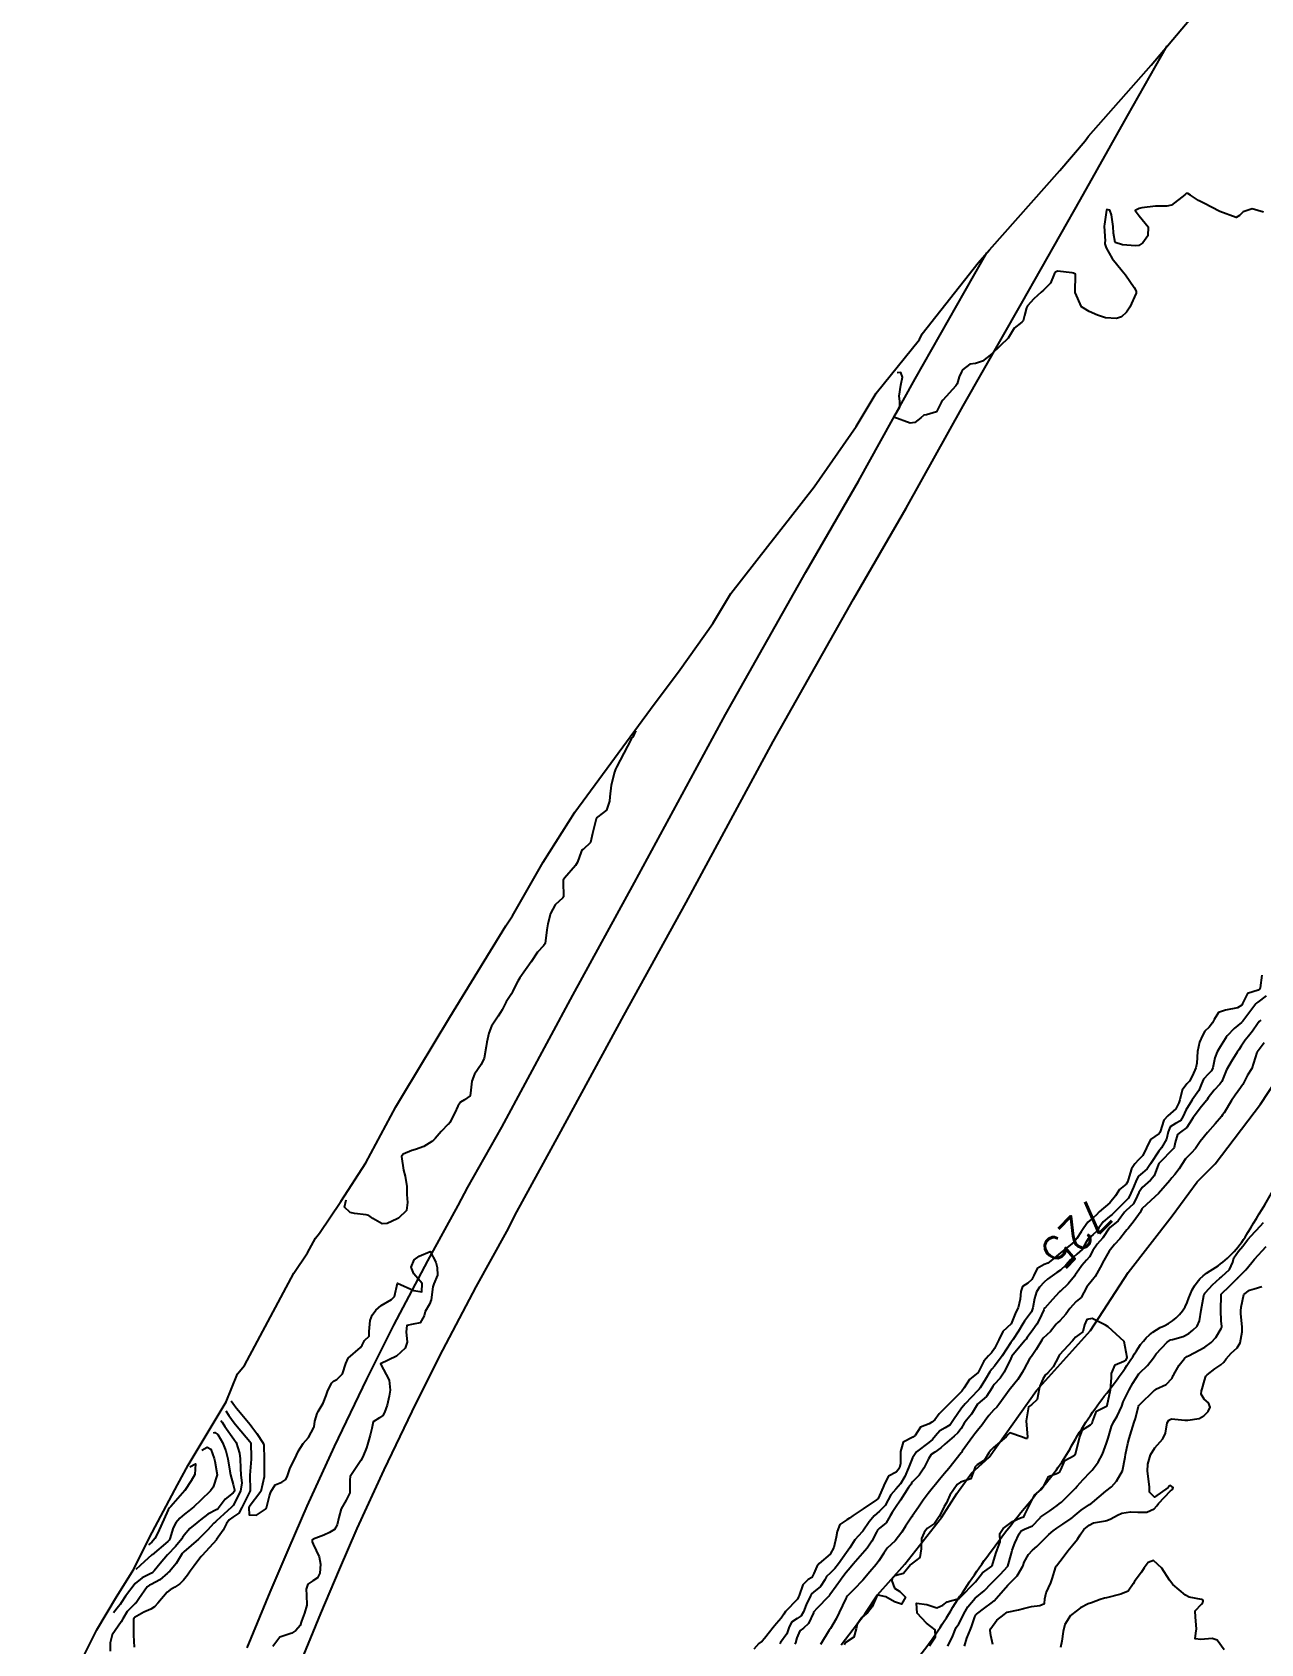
# Model space of a CAD drawing. Header units: metres. Extents: x 318500 to 325275, y 7408834 to 7428799.
# Drawn here: x 322078.8 to 322230.9, y 7417949.4 to 7418148.9 of the extents above; entities that cross this region are included whole.
import ezdxf
from ezdxf.enums import TextEntityAlignment as Align

# ---------------------------------------------------------------- set-up
doc = ezdxf.new("R2010")
doc.units = ezdxf.units.M
doc.header["$MEASUREMENT"] = 0
for name, color, linetype in [('Area', 45, 'Continuous'), ('Cotas', 45, 'Continuous'), ('Curvas de Nivel 1m', 11, 'Continuous'), ('Curvas de Nivel 5m', 15, 'Continuous'), ('Hidrografia', 140, 'Continuous'), ('Vias Primárias', 230, 'Continuous')]:
    doc.layers.add(name, color=color, linetype=linetype)
doc.styles.add('Style-STANDARD', font='STANDARD.shx')

msp = doc.modelspace()

# ---------------------------------------------------------------- linework, layer by layer
at = {"layer": 'Area'}
msp.add_lwpolyline([(322083.97, 7417945.5), (322086.79, 7417951.12), (322089.22, 7417955.19), (322091.37, 7417958.6), (322093.3, 7417962.52), (322096.79, 7417969.06), (322098.1, 7417971.49), (322102.79, 7417979.32), (322104.22, 7417982.78), (322105.05, 7417983.85), (322111.18, 7417995.27), (322112.87, 7417997.8), (322113.85, 7417999.59), (322114.37, 7418000.2), (322116.99, 7418004.12), (322120.09, 7418008.92), (322123.8, 7418015.87), (322124.65, 7418017.3), (322130.47, 7418026.94), (322137.43, 7418038.25), (322138.25, 7418039.51), (322142.04, 7418046.16), (322145.97, 7418052.32), (322155.33, 7418065.09), (322158.99, 7418070), (322163.04, 7418075.71), (322165.28, 7418079.41), (322169.81, 7418085.22), (322172.67, 7418088.86), (322175.58, 7418092.61), (322180.77, 7418100.09), (322183.25, 7418104.19), (322188.63, 7418110.84), (322188.96, 7418111.55), (322195.9, 7418120.33), (322197.29, 7418121.94), (322205.98, 7418131.76), (322209.13, 7418135.46), (322209.54, 7418136.04), (322217.28, 7418144.83), (322223.11, 7418151.72)], dxfattribs=at)
at = {"layer": 'Curvas de Nivel 1m', "flags": 128}
for points, elevation in [([(322231.19, 7418126.62), (322229.81, 7418127.03), (322228.68, 7418126.65), (322228.25, 7418126.2), (322227.8, 7418125.96), (322225.81, 7418126.69), (322223.82, 7418127.74), (322223.16, 7418128.05), (322222.17, 7418128.73), (322221.83, 7418128.94), (322221.65, 7418128.93), (322221.45, 7418128.75), (322219.82, 7418127.49), (322219.25, 7418127.34), (322217.82, 7418127.37), (322216.14, 7418127.14), (322215.81, 7418127.06), (322215.31, 7418126.83), (322215.8, 7418126.16), (322216.92, 7418124.8), (322216.88, 7418123.69), (322216.27, 7418122.81), (322215.75, 7418122.49), (322215.37, 7418122.45), (322213.75, 7418122.56), (322212.85, 7418122.86), (322212.63, 7418124), (322212.59, 7418124.86), (322212.37, 7418126.29), (322212.19, 7418126.87), (322211.81, 7418126.93), (322211.76, 7418126.87), (322211.52, 7418125.14), (322211.5, 7418124.87), (322211.59, 7418123.03), (322211.58, 7418122.87), (322211.56, 7418122.68), (322211.74, 7418122.18), (322212.45, 7418120.86), (322213.71, 7418119.35), (322214.14, 7418118.84), (322215.21, 7418117.3), (322215.46, 7418116.82), (322215.43, 7418116.58), (322214.64, 7418114.84), (322214.25, 7418114.23), (322213.63, 7418113.65), (322213.02, 7418113.46), (322211.63, 7418113.55), (322210.67, 7418113.85), (322209.64, 7418114.31), (322208.69, 7418114.91), (322207.91, 7418116.67), (322207.89, 7418116.92), (322207.93, 7418118.69), (322207.93, 7418118.93), (322207.7, 7418119.07), (322207.52, 7418119.11), (322205.71, 7418119.3), (322205.46, 7418119.19), (322205.31, 7418118.96), (322204.83, 7418117.82), (322203.99, 7418116.98), (322203.67, 7418116.73), (322202.78, 7418115.87), (322201.97, 7418115), (322201.86, 7418114.79), (322201.63, 7418113.84), (322201.46, 7418113.16), (322201.29, 7418113), (322200.36, 7418112.27), (322199.59, 7418111.03), (322197.57, 7418109.06), (322196.44, 7418108.19), (322195.55, 7418107.9), (322194.84, 7418107.8), (322193.96, 7418107.1), (322193.8, 7418106.84), (322193.53, 7418106.23), (322193.27, 7418105.35), (322193.13, 7418105.12), (322191.49, 7418103.33), (322191.36, 7418103.14), (322190.72, 7418101.9), (322189.47, 7418101.51), (322189.14, 7418101.49), (322188.78, 7418101.17), (322188.06, 7418100.57), (322187.45, 7418100.51), (322185.46, 7418101.22), (322186.17, 7418102.52), (322186.18, 7418103.21), (322186.1, 7418103.82), (322186.3, 7418105.21), (322186.5, 7418106.18), (322186.32, 7418106.77), (322185.87, 7418106.71)], 726), ([(322153.51, 7418062.39), (322153.3, 7418062), (322153.12, 7418061.64), (322153.04, 7418061.53), (322152.93, 7418061.37), (322151.11, 7418057.91), (322151.01, 7418057.67), (322150.87, 7418057.28), (322150.46, 7418055.67), (322150.28, 7418054.22), (322150.24, 7418053.68), (322149.89, 7418052.59), (322148.79, 7418051.77), (322148.7, 7418051.69), (322148.61, 7418051.52), (322148.15, 7418049.7), (322147.88, 7418048.58), (322146.98, 7418047.72), (322146.83, 7418047.62), (322146.74, 7418047.43), (322146.3, 7418046.15), (322146.04, 7418045.73), (322144.69, 7418044.16), (322144.53, 7418043.92), (322144.5, 7418043.75), (322144.54, 7418041.87), (322144.49, 7418041.75), (322143.54, 7418040.86), (322142.96, 7418039.77), (322142.62, 7418038.5), (322142.5, 7418037.77), (322142.27, 7418036.09), (322142.09, 7418035.78), (322141.34, 7418035.02), (322140.55, 7418033.8), (322139.17, 7418031.82), (322138.91, 7418031.43), (322138.51, 7418030.63), (322138.26, 7418030.08), (322138.11, 7418029.83), (322137.47, 7418028.85), (322136.96, 7418027.85), (322136.77, 7418027.54), (322136.46, 7418027.1), (322135.65, 7418025.86), (322135.32, 7418024.98), (322135.06, 7418023.87), (322134.98, 7418023.31), (322134.75, 7418021.87), (322134.38, 7418021.11), (322133.56, 7418019.89), (322133.21, 7418019.04), (322133.1, 7418017.9), (322133, 7418017.23), (322132.32, 7418016.71), (322131.81, 7418016.42), (322131.47, 7418015.92), (322131.09, 7418015.13), (322130.47, 7418013.93), (322130.41, 7418013.81), (322130.29, 7418013.69), (322129.4, 7418012.81), (322128.68, 7418011.95), (322128.48, 7418011.74), (322128.25, 7418011.57), (322127.26, 7418010.96), (322126.24, 7418010.59), (322125.77, 7418010.46), (322124.72, 7418010.01), (322124.52, 7418009.71), (322124.77, 7418008), (322124.94, 7418007.26), (322125.16, 7418006), (322125.17, 7418005), (322125.23, 7418004), (322125.12, 7418003.02), (322124.13, 7418002.09), (322123.97, 7418002.01), (322122.73, 7418001.42), (322122.12, 7418001.38), (322120.95, 7418002.05), (322120.46, 7418002.39), (322120.13, 7418002.5), (322118.69, 7418002.64), (322118.14, 7418002.76), (322117.46, 7418003.42), (322117.66, 7418004.35)], 726), ([(322231.52, 7418029.59), (322230.5, 7418028.82), (322230.37, 7418028.74), (322230.25, 7418028.6), (322229.65, 7418027.77), (322228.78, 7418026.63), (322228.65, 7418026.45), (322228.47, 7418026.28), (322227.57, 7418025.54), (322226.72, 7418024.66), (322226.6, 7418024.5), (322226.44, 7418024.26), (322225.83, 7418023.27), (322225.48, 7418022.67), (322225.17, 7418021.91), (322224.91, 7418020.67), (322224.76, 7418020.31), (322224.39, 7418019.95), (322223.79, 7418019.28), (322223.54, 7418018.69), (322223.19, 7418017.86), (322222.39, 7418016.71), (322222.34, 7418016.64), (322221.59, 7418015.45), (322221.27, 7418014.72), (322220.91, 7418014.13), (322220.31, 7418013.78), (322219.66, 7418013.38), (322219.4, 7418012.74), (322219.18, 7418011.84), (322218.56, 7418010.76), (322218.26, 7418010.36), (322217.2, 7418008.78), (322216.82, 7418008.19), (322216.22, 7418007.68), (322215.74, 7418007.28), (322215.49, 7418006.8), (322215.1, 7418005.9), (322214.63, 7418004.81), (322214.47, 7418004.51), (322214.17, 7418004.2), (322212.76, 7418002.83), (322212.47, 7418002.52), (322212.15, 7418002.26), (322211.37, 7418001.62), (322210.83, 7418000.86), (322210.55, 7418000.44), (322210.12, 7418000.07), (322209.49, 7417999.5), (322209.14, 7417998.88), (322208.77, 7417998.21), (322208.09, 7417997.61), (322207.3, 7417996.9), (322206.74, 7417996.24), (322206.06, 7417995.63), (322205.64, 7417995.35), (322205.05, 7417994.93), (322204.48, 7417994.51), (322204.04, 7417994.15), (322203.46, 7417993.52), (322203.12, 7417992.96), (322202.86, 7417992.12), (322202.67, 7417990.96), (322202.48, 7417990.47), (322201.98, 7417989.81), (322201.61, 7417989.34), (322201.4, 7417988.98), (322200.88, 7417988.07), (322200.16, 7417987), (322199.94, 7417986.69), (322198.84, 7417985.02), (322197.9, 7417983.76), (322197.56, 7417983.37), (322197.33, 7417983.04), (322196.8, 7417982.12), (322196.13, 7417981.05), (322196.02, 7417980.89), (322195.86, 7417980.72), (322194.26, 7417979.07), (322194.06, 7417978.85), (322193.83, 7417978.55), (322192.85, 7417977.09), (322192.4, 7417976.5), (322191.8, 7417976.13), (322191.15, 7417975.76), (322190.61, 7417975.12), (322190.24, 7417974.66), (322189.77, 7417974.31), (322188.24, 7417973.15), (322187.74, 7417972.42), (322187.27, 7417971.17), (322186.79, 7417970.09), (322186.25, 7417969.18), (322185.69, 7417968.52), (322185.06, 7417967.81), (322184.76, 7417967.2), (322184.38, 7417966.49), (322183.66, 7417965.81), (322182.99, 7417965.22), (322182.39, 7417964.48), (322181.62, 7417963.34), (322181.57, 7417963.29), (322181.52, 7417963.24), (322180.63, 7417962.23), (322180, 7417961.26), (322179.58, 7417960.67), (322178.58, 7417959.27), (322178.15, 7417958.69), (322177.55, 7417958.12), (322177.12, 7417957.72), (322176.89, 7417957.3), (322176.38, 7417956.46), (322175.52, 7417955.76), (322175.27, 7417955.57), (322175.12, 7417955.32), (322174.61, 7417954.22), (322174.26, 7417953.33), (322173.98, 7417952.83), (322173.48, 7417952.51), (322172.78, 7417952.04), (322172.46, 7417951.35), (322172.2, 7417950.61), (322171.43, 7417949.53), (322171.36, 7417949.45), (322171.28, 7417949.37)], 724), ([(322230.89, 7418026.6), (322230.67, 7418026.4), (322230.47, 7418026.15), (322229.84, 7418025.23), (322229.34, 7418024.62), (322228.95, 7418024.12), (322228.43, 7418023.36), (322228.13, 7418022.93), (322227.94, 7418022.64), (322227.18, 7418021.42), (322226.74, 7418020.65), (322226.62, 7418020.43), (322226.39, 7418019.82), (322226.03, 7418019.01), (322225.79, 7418018.67), (322225.1, 7418017.93), (322224.34, 7418016.98), (322224.24, 7418016.78), (322224.18, 7418016.68), (322223.53, 7418015.89), (322222.64, 7418014.71), (322222.49, 7418014.53), (322222.31, 7418014.2), (322221.73, 7418013.29), (322220.94, 7418012.72), (322220.57, 7418012.44), (322220.27, 7418011.42), (322220.16, 7418010.83), (322220.11, 7418010.73), (322218.24, 7418008.85), (322218.19, 7418008.76), (322217.67, 7418007.32), (322217.21, 7418006.77), (322216.2, 7418005.88), (322215.75, 7418005.23), (322215.58, 7418004.8), (322215.12, 7418003.86), (322214.16, 7418002.99), (322213.99, 7418002.81), (322213.22, 7418001.74), (322212.13, 7418000.88), (322212.11, 7418000.86), (322212.09, 7418000.84), (322211.32, 7417999.64), (322210.62, 7417998.86), (322210.09, 7417998.07), (322209.66, 7417997.3), (322209.31, 7417996.88), (322208.73, 7417996.23), (322208.06, 7417995.25), (322207.91, 7417995.04), (322207.8, 7417994.89), (322207.01, 7417993.93), (322206.02, 7417993.01), (322205.97, 7417992.97), (322205.91, 7417992.92), (322205.1, 7417992.02), (322204.14, 7417990.95), (322204.07, 7417990.88), (322204, 7417990.74), (322203.45, 7417989.49), (322203.14, 7417988.96), (322202.66, 7417988.26), (322201.94, 7417987.3), (322201.81, 7417987.1), (322201.71, 7417986.97), (322200.62, 7417985.68), (322200.07, 7417985), (322200.01, 7417984.9), (322199.92, 7417984.71), (322199.11, 7417983.01), (322198.62, 7417982.28), (322197.87, 7417981.47), (322197.68, 7417981.22), (322197.58, 7417981.03), (322196.91, 7417979.98), (322195.84, 7417979.08), (322195.82, 7417979.05), (322195.06, 7417977.82), (322194.45, 7417977.07), (322194.17, 7417976.71), (322193.79, 7417976.05), (322193.38, 7417975.49), (322192.9, 7417975.09), (322191.77, 7417974.09), (322191.26, 7417973.62), (322190.52, 7417973.12), (322190.08, 7417972.8), (322189.75, 7417972.28), (322189.17, 7417971.14), (322188.59, 7417970.27), (322187.7, 7417969.37), (322187.62, 7417969.25), (322187.57, 7417969.16), (322187.25, 7417968.73), (322186.27, 7417967.18), (322185.66, 7417966.26), (322185.23, 7417965.62), (322184.98, 7417965.2), (322184.48, 7417964.36), (322183.63, 7417963.65), (322183.41, 7417963.43), (322183.29, 7417963.21), (322182.73, 7417962.09), (322182.16, 7417961.23), (322181.58, 7417960.57), (322180.41, 7417959.25), (322180.03, 7417958.79), (322179.55, 7417958.2), (322179.15, 7417957.66), (322178.85, 7417957.27), (322178.29, 7417956.52), (322177.51, 7417955.43), (322177.45, 7417955.35), (322177.4, 7417955.29), (322175.91, 7417953.73), (322175.53, 7417953.32), (322175.51, 7417953.3), (322175.49, 7417953.23), (322174.9, 7417951.89), (322174.27, 7417951.33), (322173.81, 7417950.98), (322173.44, 7417950.11), (322173.27, 7417949.5), (322173.18, 7417949.34)], 723), ([(322231.27, 7418023.76), (322230.42, 7418022.64), (322230.41, 7418022.61), (322230.39, 7418022.57), (322229.77, 7418020.61), (322229.24, 7418019.76), (322228.63, 7418018.63), (322228.54, 7418018.45), (322228.36, 7418018.2), (322227.68, 7418017.31), (322227.25, 7418016.65), (322226.32, 7418015.13), (322226.14, 7418014.85), (322226, 7418014.66), (322225.23, 7418013.74), (322224.29, 7418012.68), (322223.38, 7418011.58), (322222.77, 7418010.7), (322222.25, 7418010.11), (322221.55, 7418009.41), (322221.08, 7418008.72), (322220.76, 7418008.19), (322220.22, 7418007.49), (322219.87, 7418007.08), (322219.59, 7418006.74), (322218.19, 7418005.13), (322217.8, 7418004.77), (322216.16, 7418003.22), (322216, 7418002.95), (322215.92, 7418002.79), (322215.21, 7418001.73), (322214.44, 7418000.81), (322214.3, 7418000.64), (322214.12, 7418000.42), (322213.4, 7417999.53), (322212.77, 7417998.83), (322212.09, 7417997.97), (322211.44, 7417996.85), (322210.97, 7417995.95), (322210.37, 7417994.87), (322210.24, 7417994.67), (322210.04, 7417994.43), (322209.35, 7417993.56), (322208.98, 7417992.88), (322208.62, 7417992.27), (322208.01, 7417991.74), (322207.22, 7417990.9), (322206.72, 7417990.18), (322205.98, 7417989.38), (322205.74, 7417989.16), (322205.54, 7417988.93), (322204.84, 7417988.06), (322203.94, 7417987.22), (322203.82, 7417987.07), (322203.75, 7417986.95), (322203.08, 7417985.81), (322202.47, 7417984.96), (322202.24, 7417984.64), (322201.91, 7417984.05), (322201.53, 7417983.34), (322201.34, 7417982.98), (322200.78, 7417982.08), (322199.89, 7417981), (322199.86, 7417980.96), (322198.45, 7417979.02), (322198.18, 7417978.68), (322197.83, 7417978.33), (322197.21, 7417977.65), (322196.76, 7417977.04), (322196.37, 7417976.48), (322195.79, 7417975.8), (322195.46, 7417975.38), (322195.24, 7417975.06), (322193.92, 7417973.24), (322193.81, 7417973.08), (322193.79, 7417973.05), (322193.76, 7417973), (322192.27, 7417971.1), (322191.72, 7417970.45), (322191.09, 7417969.73), (322190.59, 7417969.12), (322190.2, 7417968.62), (322189.69, 7417967.98), (322189.09, 7417967.14), (322188.51, 7417966.3), (322187.73, 7417965.16), (322187.7, 7417965.11), (322187.65, 7417965.04), (322186.87, 7417963.93), (322186.45, 7417963.18), (322185.6, 7417962.13), (322185.1, 7417961.69), (322184.62, 7417961.2), (322184.19, 7417960.6), (322183.57, 7417959.66), (322183.25, 7417959.21), (322182.49, 7417958.29), (322181.6, 7417957.24), (322181.54, 7417957.17), (322180.57, 7417956.2), (322179.68, 7417955.26), (322179.6, 7417955.16), (322179.51, 7417954.99), (322178.69, 7417953.27), (322178.3, 7417952.46), (322177.61, 7417951.29), (322177.46, 7417951.05), (322176.37, 7417949.31)], 722), ([(322192.11, 7417949.09), (322192.74, 7417950.37), (322193.04, 7417951.09), (322193.17, 7417951.38), (322193.47, 7417951.86), (322193.92, 7417952.64), (322194.11, 7417953.07), (322194.61, 7417953.95), (322195.52, 7417955.03), (322196.63, 7417955.94), (322197.54, 7417956.88), (322197.68, 7417957.03), (322198.61, 7417957.96), (322199.57, 7417958.98), (322200, 7417960.59), (322200.11, 7417960.99), (322200.44, 7417961.82), (322200.94, 7417962.98), (322201.22, 7417963.38), (322201.63, 7417963.58), (322202.6, 7417964), (322203.53, 7417964.95), (322203.58, 7417965.02), (322203.65, 7417965.08), (322204.76, 7417965.84), (322205.67, 7417966.52), (322205.9, 7417966.69), (322206.18, 7417966.91), (322207.7, 7417968.41), (322207.93, 7417968.66), (322208.13, 7417968.89), (322208.87, 7417969.72), (322209.73, 7417970.62), (322209.86, 7417970.74), (322209.99, 7417970.87), (322210.75, 7417971.85), (322211.27, 7417972.85), (322211.77, 7417974.2), (322211.96, 7417974.84), (322212.37, 7417976.27), (322212.65, 7417976.83), (322213.1, 7417977.54), (322213.66, 7417978.81), (322213.85, 7417979.32), (322214.33, 7417980.33), (322214.57, 7417980.8), (322215.03, 7417981.64), (322215.77, 7417982.79), (322215.83, 7417982.86), (322215.89, 7417982.92), (322216.86, 7417983.82), (322217.57, 7417984.77), (322217.93, 7417985.28), (322219.28, 7417986.74), (322219.69, 7417986.99), (322219.94, 7417987.06), (322221.25, 7417987.42), (322221.96, 7417987.8), (322222.46, 7417988.2), (322222.98, 7417988.69), (322223.3, 7417989.37), (322223.49, 7417990.69), (322223.81, 7417992.48), (322223.87, 7417992.68), (322223.92, 7417992.78), (322224.02, 7417992.89), (322224.9, 7417993.8), (322225.81, 7417994.65), (322225.95, 7417994.76), (322226.05, 7417994.83), (322226.98, 7417995.72), (322227.4, 7417996.64), (322227.54, 7417997.18), (322228.09, 7417997.98), (322228.64, 7417998.62), (322229.28, 7417999.44), (322230.13, 7418000.39), (322230.24, 7418000.49), (322230.35, 7418000.6), (322231.21, 7418001.52)], 722), ([(322103.4, 7417979.45), (322103.82, 7417978.86), (322104.09, 7417978.56), (322104.33, 7417978.27), (322105.78, 7417976.51), (322105.99, 7417976.25), (322106.61, 7417975.4), (322107.38, 7417974.23), (322107.47, 7417973.95), (322107.49, 7417972.22), (322107.5, 7417971.99), (322107.52, 7417970.22), (322107.52, 7417970.05), (322107.09, 7417968.23), (322105.65, 7417966.33), (322105.62, 7417966.25), (322105.64, 7417965.36), (322106.55, 7417965.32), (322107.65, 7417966.03), (322107.74, 7417966.13), (322107.78, 7417966.22), (322108.18, 7417967.7), (322108.32, 7417968.21), (322108.85, 7417969.05), (322109.69, 7417969.4), (322110.19, 7417969.7), (322110.38, 7417970.19), (322110.74, 7417971.16), (322111.27, 7417972.18), (322111.74, 7417973.25), (322112.35, 7417974.16), (322113, 7417974.92), (322113.66, 7417976.14), (322113.68, 7417976.24), (322113.79, 7417976.93), (322114.05, 7417977.9), (322114.18, 7417978.14), (322114.8, 7417979.15), (322115.19, 7417980.13), (322115.35, 7417980.61), (322115.85, 7417981.63), (322116.08, 7417981.9), (322116.51, 7417982.11), (322117.19, 7417982.78), (322117.62, 7417984.09), (322117.9, 7417984.72), (322119.41, 7417986.07), (322119.62, 7417986.35), (322119.92, 7417986.93), (322120.52, 7417987.46), (322120.51, 7417988.05), (322120.62, 7417989.4), (322120.87, 7417990.05), (322121.33, 7417990.7), (322121.98, 7417991.26), (322123.27, 7417992.02), (322123.63, 7417992.38), (322124.02, 7417994.01), (322126.01, 7417993.13), (322127.03, 7417992.95), (322127.07, 7417993.97), (322126.04, 7417995.17), (322125.72, 7417995.99), (322126.06, 7417996.92), (322126.68, 7417997.35), (322128.07, 7417997.96), (322128.74, 7417996.64), (322128.92, 7417995.95), (322128.96, 7417995.03), (322128.52, 7417993.95), (322128.38, 7417993.59), (322128.17, 7417991.96), (322127.98, 7417991.43), (322127.44, 7417990.5), (322127.31, 7417989.97), (322126.82, 7417989.1), (322125.95, 7417988.93), (322125.17, 7417988.77), (322125.08, 7417987.99), (322125.2, 7417986.71), (322124.97, 7417985.99), (322123.9, 7417985), (322121.89, 7417984.04), (322122.96, 7417982.02), (322123.09, 7417980.77), (322122.97, 7417980.02), (322122.71, 7417978.92), (322122.38, 7417978.03), (322122.19, 7417977.65), (322121.8, 7417977.34), (322121, 7417976.84), (322120.83, 7417976.05), (322120.63, 7417975.19), (322120.28, 7417974.05), (322120.17, 7417973.63), (322119.73, 7417972.54), (322119.48, 7417972.06), (322118.99, 7417971.34), (322118.17, 7417970.08), (322118.11, 7417969.67), (322118.12, 7417968.08), (322117.66, 7417967.18), (322117.05, 7417966.1), (322116.73, 7417965.01), (322116.52, 7417964.11), (322116.2, 7417963.52), (322115.61, 7417963.16), (322114.89, 7417962.84), (322113.59, 7417962.33), (322113.46, 7417962.27), (322113.43, 7417962.14), (322113.45, 7417962), (322113.59, 7417961.73), (322114.3, 7417960.13), (322114.46, 7417959.23), (322114.38, 7417958.13), (322114.11, 7417957.56), (322113.53, 7417957.17), (322112.92, 7417956.75), (322112.71, 7417956.15), (322112.74, 7417955.39), (322112.8, 7417954.15), (322112.48, 7417953.15), (322112.14, 7417952.16), (322111.96, 7417951.65), (322111.44, 7417951.01), (322110.92, 7417950.69), (322109.43, 7417950.2), (322108.57, 7417949.05)], 726), ([(322194.21, 7417949.07), (322194.47, 7417950.08), (322194.89, 7417951.06), (322195.06, 7417951.46), (322195.49, 7417952.72), (322195.58, 7417952.96), (322195.66, 7417953.05), (322196.7, 7417953.84), (322197.51, 7417954.41), (322197.86, 7417954.68), (322198.16, 7417955.02), (322199.54, 7417956.63), (322199.92, 7417956.99), (322200.72, 7417957.81), (322201.41, 7417958.97), (322201.45, 7417959.09), (322201.58, 7417959.48), (322202.12, 7417960.44), (322202.6, 7417960.96), (322203.14, 7417961.42), (322203.61, 7417961.88), (322204.64, 7417962.93), (322205.17, 7417963.38), (322205.63, 7417963.71), (322206.35, 7417964.2), (322207.4, 7417964.89), (322207.55, 7417965), (322207.65, 7417965.08), (322208.63, 7417965.91), (322209.68, 7417966.64), (322209.82, 7417966.72), (322210.04, 7417966.86), (322211.69, 7417968.27), (322212.37, 7417968.83), (322213.02, 7417969.52), (322213.73, 7417970.81), (322214.08, 7417972.48), (322214.14, 7417972.81), (322214.42, 7417974.16), (322214.57, 7417974.8), (322214.85, 7417975.74), (322215.2, 7417976.8), (322215.35, 7417977.26), (322215.72, 7417978.79), (322215.76, 7417978.88), (322215.84, 7417978.98), (322217.71, 7417980.76), (322217.78, 7417980.84), (322217.86, 7417980.89), (322219.16, 7417981.46), (322219.88, 7417982.26), (322220.03, 7417982.58), (322220.11, 7417982.73), (322220.77, 7417983.86), (322221.43, 7417984.71), (322221.7, 7417984.93), (322221.92, 7417985.04), (322222.61, 7417985.38), (322223.93, 7417986.1), (322224.72, 7417986.67), (322225.3, 7417987.31), (322225.97, 7417988.4), (322226.05, 7417988.57), (322226.06, 7417988.65), (322225.98, 7417989.38), (322225.9, 7417990.65), (322225.97, 7417992.6), (322225.98, 7417992.65), (322226, 7417992.67), (322226.02, 7417992.69), (322227.01, 7417993.66), (322227.99, 7417994.63), (322228.02, 7417994.66), (322228.05, 7417994.71), (322229, 7417995.68), (322229.77, 7417996.6), (322230.08, 7417996.99), (322231.52, 7417998.58)], 723), ([(322197.71, 7417949.29), (322197.45, 7417950.41), (322197.35, 7417951.03), (322197.37, 7417951.12), (322197.46, 7417951.28), (322198.21, 7417952.29), (322199.11, 7417953.01), (322199.32, 7417953.17), (322199.49, 7417953.29), (322200.88, 7417953.6), (322201.5, 7417953.75), (322202.48, 7417953.99), (322203.51, 7417954.14), (322204.08, 7417954.37), (322204.14, 7417954.94), (322204.29, 7417955.7), (322204.86, 7417956.93), (322205.06, 7417957.42), (322205.49, 7417958.92), (322205.52, 7417958.97), (322205.57, 7417959.04), (322206.39, 7417960.11), (322206.97, 7417960.9), (322207.61, 7417961.62), (322208.17, 7417962.33), (322208.5, 7417962.88), (322208.98, 7417963.52), (322209.64, 7417964.08), (322210.17, 7417964.34), (322211.65, 7417964.62), (322211.83, 7417964.65), (322212.3, 7417964.83), (322213.15, 7417965.32), (322213.66, 7417965.54), (322214.75, 7417965.71), (322215.66, 7417965.69), (322216.77, 7417965.67), (322217.67, 7417966.09), (322217.99, 7417966.44), (322218.2, 7417966.75), (322219.7, 7417968.3), (322219.93, 7417968.5), (322220, 7417968.73), (322219.7, 7417968.96), (322219.54, 7417968.9), (322219.39, 7417968.73), (322217.69, 7417967.54), (322217.08, 7417968.15), (322217.08, 7417968.77), (322217.02, 7417969.46), (322216.83, 7417970.77), (322216.9, 7417971.61), (322217.21, 7417972.77), (322217.77, 7417973.63), (322218.74, 7417974.75), (322219.06, 7417975.47), (322219.29, 7417976.74), (322219.47, 7417977.08), (322219.82, 7417977.22), (322221.45, 7417977.08), (322221.82, 7417977.05), (322223.23, 7417977.27), (322223.82, 7417977.59), (322224.36, 7417978.14), (322224.58, 7417978.67), (322224.38, 7417979.2), (322223.85, 7417979.66), (322223.47, 7417980.3), (322223.53, 7417980.69), (322223.6, 7417980.95), (322223.88, 7417981.98), (322224.07, 7417982.5), (322224.23, 7417982.67), (322225.16, 7417983.4), (322225.91, 7417983.93), (322226.3, 7417984.26), (322226.58, 7417984.64), (322227.22, 7417985.35), (322227.93, 7417986.01), (322228.31, 7417986.62), (322228.56, 7417988.02), (322228.55, 7417988.62), (322228.4, 7417990.22), (322228.41, 7417990.62), (322228.45, 7417991.07), (322228.75, 7417992.62), (322229.47, 7417993.17), (322230.03, 7417993.33), (322231, 7417993.62)], 724), ([(322189.85, 7417949.12), (322190.59, 7417950.26), (322190.57, 7417951.12), (322189.47, 7417951.92), (322188.32, 7417953.15), (322188.27, 7417954.39), (322189.51, 7417954.25), (322190.77, 7417953.85), (322191.51, 7417954.17), (322192.04, 7417954.57), (322193.52, 7417955), (322193.56, 7417955.04), (322193.6, 7417955.08), (322195.54, 7417957.05), (322196.44, 7417958.16), (322197.57, 7417958.99), (322197.59, 7417959.01), (322197.6, 7417959.03), (322198.05, 7417960.56), (322198.24, 7417961.02), (322198.59, 7417962), (322198.56, 7417963.02), (322198.98, 7417963.66), (322199.64, 7417964.16), (322200.13, 7417964.5), (322201.13, 7417964.98), (322201.52, 7417965.11), (322201.66, 7417965.38), (322202.19, 7417966.45), (322202.45, 7417966.96), (322202.87, 7417967.78), (322203.7, 7417968.48), (322204, 7417968.95), (322204.58, 7417970.08), (322205.72, 7417970.51), (322205.98, 7417970.66), (322206.11, 7417970.91), (322206.6, 7417972.06), (322207.76, 7417972.69), (322207.87, 7417972.78), (322207.93, 7417972.89), (322208.32, 7417974.34), (322208.44, 7417974.88), (322208.79, 7417975.88), (322209.8, 7417976.5), (322209.98, 7417976.69), (322210.03, 7417976.87), (322210.51, 7417978.18), (322211.84, 7417978.82), (322211.87, 7417978.87), (322212.28, 7417980.83), (322212.38, 7417982.33), (322212.4, 7417982.83), (322212.83, 7417983.9), (322213.91, 7417984.36), (322214.19, 7417984.53), (322214.31, 7417984.81), (322213.94, 7417986.81), (322211.97, 7417988.6), (322211.64, 7417988.84), (322209.98, 7417989.64), (322209.34, 7417989.51), (322209.03, 7417988.88), (322208.84, 7417988), (322207.95, 7417987.32), (322207.72, 7417987.11), (322207.55, 7417986.9), (322205.92, 7417985.1), (322205.81, 7417984.92), (322205.18, 7417983.65), (322204.52, 7417982.94), (322204.18, 7417982.65), (322203.88, 7417982.13), (322203.52, 7417981.29), (322203.44, 7417980.95), (322203.17, 7417979.63), (322202.48, 7417978.96), (322202.1, 7417978.7), (322201.81, 7417976.97), (322201.99, 7417974.97), (322201.93, 7417974.81), (322201.78, 7417974.79), (322201.64, 7417974.83), (322201.38, 7417974.98), (322199.79, 7417975.49), (322199.54, 7417975.25), (322199.33, 7417975.01), (322197.77, 7417973.67), (322197.44, 7417973.35), (322197.22, 7417973.04), (322196.67, 7417972.12), (322195.74, 7417971.53), (322195.52, 7417971.27), (322195.45, 7417971.05), (322194.97, 7417969.8), (322193.7, 7417969.37), (322193.28, 7417969.09), (322192.36, 7417967.77), (322192.07, 7417967.1), (322191.96, 7417966.82), (322191.67, 7417966.37), (322191.25, 7417965.52), (322191.06, 7417965.12), (322190.48, 7417964.28), (322189.63, 7417963.68), (322189.36, 7417963.39), (322189.2, 7417963.14), (322188.87, 7417962.4), (322188.81, 7417961.14), (322188.65, 7417960.08), (322187.57, 7417959.24), (322187.5, 7417959.16), (322186.65, 7417958.07), (322185.55, 7417957.78), (322185.25, 7417957.48), (322185.18, 7417957.19), (322185.53, 7417956.26), (322186.18, 7417955.84), (322186.88, 7417955.17), (322186.39, 7417954.29), (322185.51, 7417954.58), (322184.47, 7417955.2), (322183.52, 7417955.39), (322183.29, 7417955.21), (322182.77, 7417953.95), (322182.2, 7417953.23), (322181.8, 7417952.92), (322181.48, 7417952.64), (322180.92, 7417951.8), (322180.77, 7417951.25), (322180.5, 7417950.2), (322179.44, 7417949.5), (322179.31, 7417949.26)], 721), ([(322102.78, 7417978.24), (322103.15, 7417977.64), (322103.79, 7417976.72), (322104.15, 7417976.27), (322105.75, 7417974.44), (322105.84, 7417974.25), (322105.91, 7417972.42), (322105.9, 7417972.25), (322105.72, 7417970.27), (322105.72, 7417970.25), (322105.76, 7417968.34), (322105.74, 7417968.25), (322105.67, 7417968.13), (322104.76, 7417966.26), (322104.37, 7417965.54), (322103.63, 7417965.05), (322103.17, 7417964.74), (322102.84, 7417964.29), (322102.45, 7417963.45), (322101.62, 7417962.3), (322101.61, 7417962.28), (322101.59, 7417962.27), (322099.81, 7417960.33), (322099.71, 7417960.19), (322099.56, 7417959.98), (322098.85, 7417959.04), (322098.36, 7417958.35), (322098.02, 7417957.87), (322097.52, 7417957.26), (322097.07, 7417956.81), (322096.43, 7417956.37), (322095.85, 7417956.04), (322095.5, 7417955.76), (322094.35, 7417954.4), (322093.94, 7417953.95), (322093.48, 7417953.68), (322092.61, 7417953.28), (322091.46, 7417952.64), (322091.36, 7417952.55), (322091.31, 7417952.44), (322091.31, 7417950.56), (322091.31, 7417950.44), (322091.42, 7417948.97)], 727), ([(322102.16, 7417977.04), (322102.3, 7417976.81), (322102.65, 7417976.29), (322103.76, 7417974.71), (322104.02, 7417974.28), (322104.46, 7417972.99), (322104.55, 7417972.27), (322104.59, 7417971.14), (322104.63, 7417970.27), (322104.73, 7417969.31), (322104.57, 7417968.27), (322103.65, 7417966.49), (322103.56, 7417966.37), (322103.46, 7417966.28), (322102.51, 7417965.42), (322101.62, 7417964.6), (322101.46, 7417964.46), (322101.29, 7417964.3), (322100.5, 7417963.43), (322099.59, 7417962.55), (322099.48, 7417962.45), (322099.36, 7417962.33), (322097.57, 7417960.77), (322097.37, 7417960.57), (322097.23, 7417960.36), (322096.62, 7417959.31), (322095.82, 7417958.38), (322095.67, 7417958.25), (322095.54, 7417958.12), (322094.61, 7417957.31), (322093.51, 7417956.72), (322093.3, 7417956.62), (322093.03, 7417956.42), (322092.01, 7417954.95), (322091.67, 7417954.44), (322091.56, 7417954.36), (322091.49, 7417954.31), (322090.56, 7417953.36), (322090, 7417952.45), (322089.82, 7417952.09), (322089.45, 7417951.57), (322088.69, 7417950.47), (322088.43, 7417949.48), (322088.45, 7417948.47)], 728), ([(322101.22, 7417975.48), (322101.39, 7417975.55), (322101.76, 7417975.27), (322102.35, 7417974.29), (322102.75, 7417973.28), (322103, 7417972.29), (322103.24, 7417970.75), (322103.33, 7417970.28), (322103.68, 7417969.1), (322103.84, 7417968.45), (322103.82, 7417968.28), (322103.67, 7417968.07), (322102.66, 7417967.29), (322101.94, 7417966.3), (322101.81, 7417966.13), (322101.65, 7417966.02), (322100.52, 7417965.44), (322099.63, 7417964.72), (322099.42, 7417964.54), (322099.15, 7417964.34), (322098.32, 7417963.64), (322097.6, 7417962.82), (322097.41, 7417962.54), (322097.3, 7417962.36), (322096.54, 7417961.42), (322095.57, 7417960.43), (322095.52, 7417960.38), (322094.63, 7417959.32), (322093.9, 7417958.4), (322093.72, 7417958.23), (322093.54, 7417958.12), (322092.41, 7417957.55), (322091.52, 7417956.83), (322090.32, 7417955.28), (322089.82, 7417954.46), (322089.68, 7417954.26), (322089.48, 7417954), (322088.84, 7417953.21)], 729), ([(322098.32, 7417971.27), (322099.02, 7417971.65), (322098.92, 7417970.34), (322098.48, 7417969.56), (322097.67, 7417968.36), (322095.95, 7417966.38), (322095.8, 7417966.22), (322095.64, 7417965.97), (322094.33, 7417963.13), (322093.96, 7417962.4), (322093.59, 7417961.98), (322093.18, 7417961.62)], 731), ([(322226.34, 7417948.64), (322225.45, 7417949.82), (322224.83, 7417950.03), (322223.45, 7417949.93), (322222.75, 7417949.99), (322222.82, 7417950.69), (322222.92, 7417951.24), (322222.78, 7417952.69), (322222.75, 7417953.44), (322223.51, 7417954.3), (322223.7, 7417954.5), (322223.74, 7417954.68), (322223.66, 7417954.81), (322223.52, 7417954.85), (322221.99, 7417955.17), (322221.53, 7417955.41), (322219.99, 7417956.73), (322219.55, 7417957.26), (322218.62, 7417958.74), (322217.58, 7417959.69), (322216.91, 7417959.44), (322216.42, 7417958.78), (322216.09, 7417958.25), (322215.55, 7417957.54), (322215.24, 7417957.1), (322215.08, 7417956.79), (322214.43, 7417955.9), (322213.53, 7417955.52), (322211.77, 7417955.08), (322211.52, 7417955.02), (322210.98, 7417954.85), (322209.92, 7417954.45), (322209.51, 7417954.34), (322208.55, 7417953.83), (322207.49, 7417953), (322207.42, 7417952.96), (322207.32, 7417952.89), (322206.61, 7417951.76), (322206.4, 7417950.91), (322206.24, 7417949.7), (322206.08, 7417948.91)], 724)]:
    msp.add_lwpolyline(points, dxfattribs=dict(at, elevation=elevation))
at = {"layer": 'Curvas de Nivel 5m', "flags": 128}
for points, elevation in [([(322231, 7418032.14), (322230.8, 7418030.6), (322230.72, 7418030.41), (322230.53, 7418030.31), (322229.24, 7418029.89), (322228.62, 7418028.63), (322228.5, 7418028.43), (322227.98, 7418028.13), (322226.49, 7418027.81), (322225.63, 7418027.52), (322225.11, 7418026.67), (322224.89, 7418026.26), (322224.47, 7418025.71), (322223.92, 7418025.22), (322223.65, 7418024.69), (322223.29, 7418023.85), (322223.05, 7418022.7), (322222.96, 7418021.26), (322222.81, 7418020.7), (322222.7, 7418020.4), (322222.38, 7418019.64), (322222.04, 7418019.05), (322221.71, 7418018.72), (322221.15, 7418017.93), (322220.84, 7418016.73), (322220.72, 7418016.34), (322220.33, 7418015.62), (322219.36, 7418014.74), (322218.86, 7418014.2), (322218.4, 7418012.76), (322218.38, 7418012.67), (322218.29, 7418012.57), (322217.23, 7418011.82), (322216.73, 7418010.78), (322216.25, 7418009.85), (322215.74, 7418009.3), (322215.29, 7418008.8), (322214.87, 7418008.16), (322214.47, 7418006.81), (322214.41, 7418006.6), (322214.2, 7418006.3), (322213.38, 7418005.63), (322212.87, 7418004.83), (322212.17, 7418003.96), (322210.88, 7418002.86), (322210.52, 7418002.5), (322210.15, 7418002.16), (322209.45, 7418001.57), (322208.98, 7418000.88), (322208.65, 7418000.36), (322208.11, 7417999.55), (322207.81, 7417999.19), (322207.46, 7417998.9), (322206.09, 7417997.77), (322205.07, 7417996.94), (322204.5, 7417996.52), (322204.07, 7417996.33), (322203.18, 7417995.84), (322202.76, 7417994.96), (322202.52, 7417994.49), (322202.04, 7417994.04), (322201.39, 7417993.62), (322201.15, 7417992.98), (322201.09, 7417992.06), (322200.83, 7417990.99), (322200.56, 7417990.42), (322199.97, 7417989), (322198.94, 7417988.03), (322198.44, 7417987.02), (322197.92, 7417985.93), (322197.54, 7417985.41), (322197.17, 7417985.04), (322196.58, 7417984.36), (322195.94, 7417983.05), (322195.93, 7417983.01), (322195.89, 7417982.97), (322194.83, 7417982.11), (322194.17, 7417981.08), (322193.86, 7417980.67), (322192.29, 7417979.1), (322191.83, 7417978.63), (322191.07, 7417977.86), (322190.5, 7417977.12), (322190.13, 7417976.8), (322189.8, 7417976.63), (322188.74, 7417976.2), (322188.09, 7417975.16), (322187.78, 7417974.94), (322186.59, 7417974.35), (322186.27, 7417973.18), (322186.25, 7417971.69), (322186.13, 7417971.18), (322186, 7417970.91), (322185.72, 7417970.61), (322184.78, 7417970.13), (322184.28, 7417969.2), (322184.12, 7417968.78), (322183.68, 7417967.74), (322183.51, 7417967.38), (322183.31, 7417967.22), (322181.66, 7417966.07), (322180.41, 7417965.26), (322179.97, 7417964.94), (322179.64, 7417964.73), (322178.78, 7417964.13), (322178.43, 7417963.28), (322178.3, 7417962.59), (322178.02, 7417961.29), (322177.58, 7417960.49), (322176.22, 7417959.31), (322175.93, 7417958.94), (322175.55, 7417958.09), (322175.29, 7417957.58), (322174.85, 7417957.33), (322174.17, 7417956.69), (322173.71, 7417955.34), (322173.66, 7417955.18), (322173.51, 7417954.89), (322172.05, 7417953.36), (322171.81, 7417953.04), (322171.48, 7417952.55), (322170.94, 7417951.91), (322170.52, 7417951.38), (322170.04, 7417950.8), (322169.44, 7417950.05), (322169.14, 7417949.7), (322168.73, 7417949.41), (322168.12, 7417948.71)], 725), ([(322099.77, 7417973.37), (322100.43, 7417973.71), (322100.91, 7417973.49), (322101.32, 7417972.31), (322101.38, 7417971.97), (322101.7, 7417970.3), (322101.2, 7417968.78), (322100.88, 7417968.31), (322099.66, 7417967.16), (322098.8, 7417966.34), (322098.18, 7417965.82), (322097.64, 7417965.41), (322097.08, 7417964.92), (322096.58, 7417964.37), (322096.24, 7417963.74), (322095.84, 7417962.38), (322095.75, 7417962.22), (322095.59, 7417962.06), (322093.63, 7417960.41), (322093.6, 7417960.38), (322093.57, 7417960.34), (322092.71, 7417959.58), (322091.62, 7417958.59)], 730)]:
    msp.add_lwpolyline(points, dxfattribs=dict(at, elevation=elevation))
at = {"layer": 'Hidrografia'}
msp.add_lwpolyline([(322178.94, 7417949.25), (322181.89, 7417953.12), (322183.44, 7417955.45), (322186.81, 7417959.23), (322191.36, 7417965.02), (322193.23, 7417967.98), (322195.04, 7417970.51), (322197.26, 7417972.47), (322203.11, 7417980.75), (322209.79, 7417988.16), (322214.45, 7417995.36), (322219.89, 7418002.36), (322222.99, 7418006.59), (322225.21, 7418008.81), (322230.85, 7418016.17), (322232.72, 7418019.06)], dxfattribs=at)
msp.add_lwpolyline([(322187.8, 7417946.79, 0.030629), (322192.2, 7417953, -0.01701), (322196.95, 7417960.11, -0.024757), (322203.87, 7417968.81, 0.053073), (322207.45, 7417973.87, -0.038854), (322211.8, 7417980.41, 0.0275), (322215.69, 7417985.99, -0.153601), (322218.91, 7417988.76, 0.222117), (322221.97, 7417992.19, -0.190408), (322224.62, 7417995.57, 0.121905), (322228.93, 7417999.74, 0.012451), (322234.36, 7418008.96, -0.004771)], format="xyb", dxfattribs=at)
at = {"layer": 'Vias Primárias'}
for points in [[(323715.64, 7420145.55, 0), (323709.04, 7420132.94)], [(323831.09, 7420001.79, 0), (323833.84, 7420008.44, 0.220888)]]:
    msp.add_lwpolyline(points, format="xyb", dxfattribs=at)
for points in [[(322111.75, 7417946.39), (322114.51, 7417953.13), (322116.84, 7417958.58), (322119.02, 7417963.64), (322122.35, 7417970.91), (322126.31, 7417979.16), (322129.62, 7417985.73), (322133.75, 7417993.57), (322137.54, 7418000.44), (322138.76, 7418002.85), (322138.76, 7418002.85), (322143.96, 7418012.34), (322152.01, 7418027.16), (322159.72, 7418041.17), (322170.52, 7418061.09), (322180.44, 7418078.69), (322186.97, 7418089.97), (322194.02, 7418102.64), (322201.23, 7418115.31), (322208.56, 7418128.17), (322214.38, 7418138.53), (322219.28, 7418147.2)], [(322105.42, 7417948.87), (322108.24, 7417955.76), (322110.59, 7417961.27), (322112.81, 7417966.4), (322116.2, 7417973.79), (322120.21, 7417982.16), (322123.57, 7417988.84), (322127.76, 7417996.8), (322131.53, 7418003.62), (322132.7, 7418005.93), (322136.91, 7418013.33), (322145.7, 7418029.68), (322153.36, 7418043.61), (322164.6, 7418064.43), (322174.54, 7418082.06), (322181.06, 7418093.33), (322188.1, 7418105.98), (322195.32, 7418118.68), (322196.97, 7418121.57)]]:
    msp.add_lwpolyline(points, dxfattribs=at)

# ---------------------------------------------------------------- texts
at = {"layer": 'Cotas', "style": 'Style-STANDARD'}
msp.add_text('725', height=4, rotation=225.6261, dxfattribs=at).set_placement((322208.03, 7418000.13, 725), align=Align.MIDDLE_CENTER)

doc.saveas('drawing.dxf')
